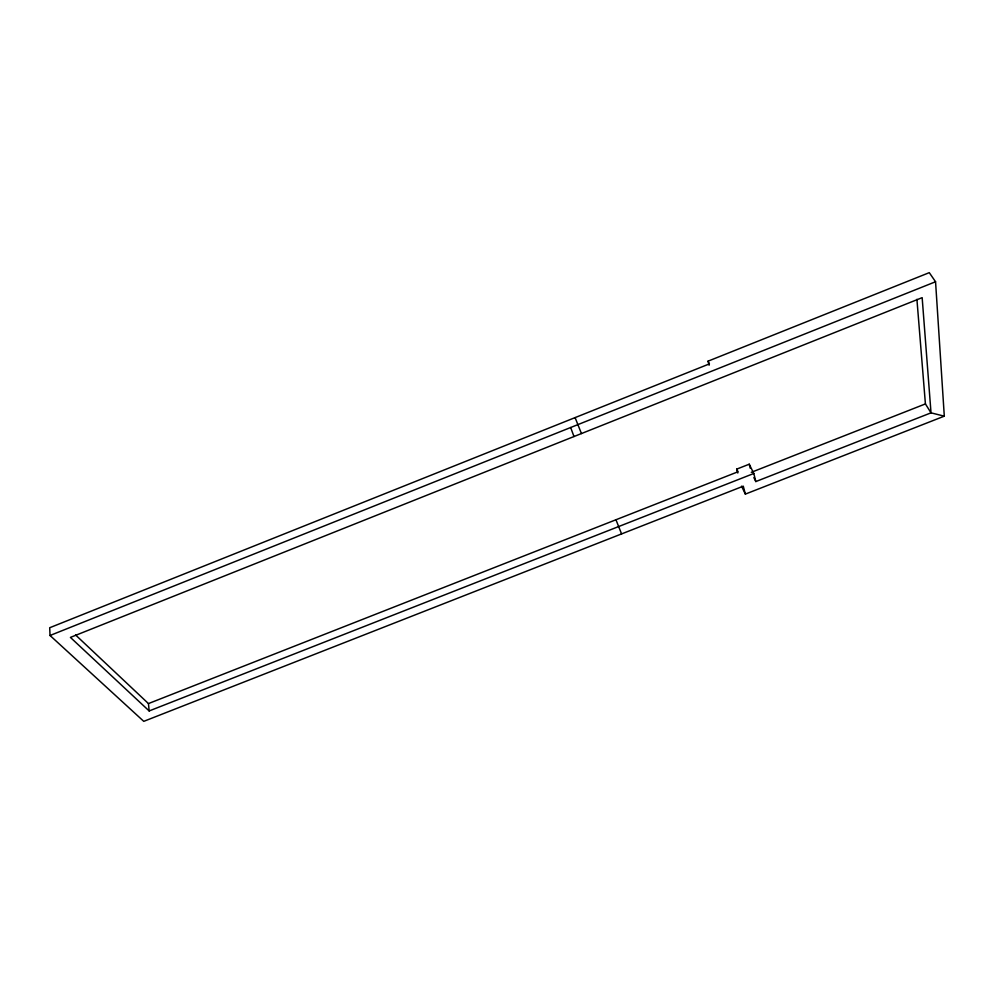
<?xml version="1.0" encoding="UTF-8"?>
<svg xmlns="http://www.w3.org/2000/svg" width="994" height="994" viewBox="0 0 994 994"><rect width="100%" height="100%" fill="white"/><g stroke="black" fill="none" stroke-linecap="round" stroke-linejoin="round"><path stroke-width="1.49" d="M709.132 365.22L708.051 361.17L929.278 272.654L935.553 281.749L944.3 416.163L745.363 494.105L741.561 486.178M708.051 361.17L709.405 363.891L49.7 627.736L50.035 635.489L935.553 281.749M737.784 473.007L736.74 469.118L749.24 464.198L753.8 473.479L755.825 481.568L931.018 412.845L944.3 416.163M75.594 634.98L148.454 703.578L738.02 471.765L736.74 469.118M751.29 472.324L925.414 403.912L916.915 299.306M925.414 403.912L931.018 412.845L922.159 297.653L70.412 637.402L149.162 710.946L753.8 473.479M50.035 635.489L143.757 721.346L743.276 486.178L745.363 494.105M753.874 477.605L755.825 481.568M581.44 433.57L575.104 417.604M621.573 533.915L615.957 519.763M570.655 427.507L573.985 436.54M749.24 464.198L750.259 468.261M148.454 703.578L149.162 710.946"/></g></svg>
